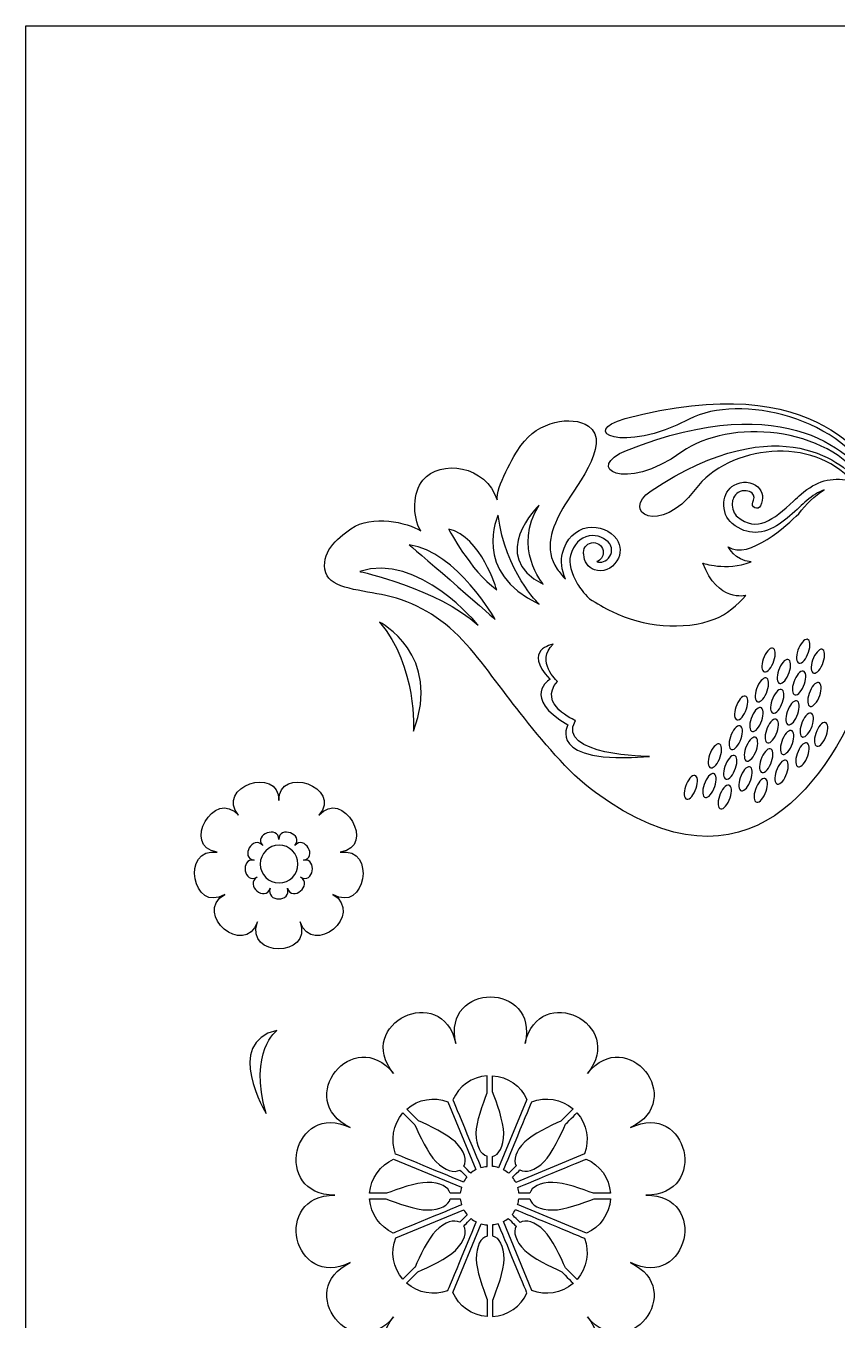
# Model space of a CAD drawing. Header units: millimetres. Extents: x -104 to 124, y -146 to 83.
# Drawn here: x -104.4 to -22, y -48.5 to 82.9 of the extents above; entities that cross this region are included whole.
import ezdxf

# ---------------------------------------------------------------- set-up
doc = ezdxf.new("R2010")
doc.units = ezdxf.units.MM
doc.header["$MEASUREMENT"] = 0
doc.layers.add('layer 1', color=7, linetype='Continuous')

msp = doc.modelspace()

# ---------------------------------------------------------------- linework, layer by layer
at = {"layer": 'layer 1', "color": 251}
msp.add_open_spline([(-104.4422, -145.6693), (-104.4422, -145.6693), (124.1578, -145.6693), (124.1578, -145.6693), (124.1578, -145.6693), (124.1578, -145.6693), (124.1578, 82.9307), (124.1578, 82.9307), (124.1578, 82.9307), (124.1578, 82.9307), (-104.4422, 82.9307), (-104.4422, 82.9307), (-104.4422, 82.9307), (-104.4422, 82.9307), (-104.4422, -145.6693), (-104.4422, -145.6693)], degree=3, knots=[0, 0, 0, 0, 0.2, 0.2, 0.2, 0.20000001, 0.4, 0.4, 0.4, 0.40000001, 0.6, 0.6, 0.6, 0.60000001, 1, 1, 1, 1], dxfattribs=at)
at = {"layer": 'layer 1', "color": 7}
for points, knots in [([(-73.9634, 27.3749), (-73.4714, 25.7599), (-70.213, 25.6), (-67.8699, 25.0797), (-67.8699, 25.0797), (-64.969, 24.4366), (-62.2748, 22.9277), (-60.0706, 20.5437), (-60.0706, 20.5437), (-58.0573, 18.3653), (-56.08, 15.4838), (-54.2181, 13.1671), (-54.2181, 13.1671), (-51.9486, 10.3428), (-49.524, 7.2196), (-46.5653, 5.0666), (-46.5653, 5.0666), (-31.0931, -6.1919), (-22.805, 6.2265), (-18.8528, 16.5633), (-18.8528, 16.5633), (-18.1377, 16.1121), (-17.3708, 16.5439), (-17.3708, 16.5439), (-17.3708, 16.5439), (-18.1804, 17.0826), (-17.5182, 20.0639), (-17.2283, 21.4284), (-17.2283, 21.4284), (-16.2147, 24.9248), (-15.7928, 27.4468), (-15.7928, 27.4468), (-15.7928, 27.4468), (-15.7928, 27.4468), (-12.0805, 27.3392), (-12.0805, 27.3392), (-12.0805, 27.3392), (-12.0805, 27.3392), (-14.9316, 30.352), (-14.9316, 30.352), (-14.9316, 30.352), (-14.9316, 30.352), (-14.7408, 33.958), (-17.1834, 35.7385), (-17.1834, 35.7385), (-18.2499, 38.2458), (-23.8682, 48.3568), (-43.5529, 43.0484), (-43.5529, 43.0484), (-48.3408, 41.7573), (-43.9289, 39.3901), (-37.0431, 42.9948), (-37.0431, 42.9948), (-31.9475, 45.6621), (-21.19, 43.1631), (-18.1109, 36.2624), (-18.1109, 36.2624), (-18.1934, 36.2977), (-18.2788, 36.3312), (-18.3663, 36.3626), (-18.3663, 36.3626), (-20.2297, 39.1933), (-26.8594, 46.3803), (-43.4248, 39.8184), (-43.4248, 39.8184), (-47.758, 38.1022), (-43.7402, 35.414), (-37.7959, 39.6593), (-37.7959, 39.6593), (-32.9861, 43.0951), (-23.0096, 42.3076), (-19.1953, 36.5866), (-19.1953, 36.5866), (-19.4056, 36.6272), (-19.6233, 36.661), (-19.8554, 36.6818), (-19.8554, 36.6818), (-21.0171, 38.0535), (-27.5636, 44.5654), (-40.9296, 35.7053), (-40.9296, 35.7053), (-44.1032, 33.6018), (-40.0149, 31.0529), (-36.4511, 35.8394), (-36.4511, 35.8394), (-33.0281, 40.4379), (-24.3621, 41.2468), (-20.5444, 36.7069), (-20.5444, 36.7069), (-20.5831, 36.707), (-20.6237, 36.7058), (-20.6629, 36.7051), (-20.6629, 36.7051), (-20.6974, 36.7231), (-20.731, 36.7429), (-20.7712, 36.7513), (-20.7712, 36.7513), (-22.6543, 37.1405), (-24.1191, 36.7263), (-25.6762, 35.3667), (-25.6762, 35.3667), (-25.9242, 35.1497), (-26.1793, 34.9134), (-26.441, 34.6706), (-26.441, 34.6706), (-28.5344, 32.7297), (-30.1685, 31.478), (-32.1441, 33.0648), (-32.1441, 33.0648), (-32.5017, 33.352), (-32.7138, 33.9157), (-32.6718, 34.4678), (-32.6718, 34.4678), (-32.6499, 34.7504), (-32.5416, 35.2658), (-32.0573, 35.5466), (-32.0573, 35.5466), (-31.5507, 35.8402), (-30.9319, 35.741), (-30.6511, 35.4813), (-30.6511, 35.4813), (-30.36, 35.2136), (-30.4553, 34.8298), (-30.5862, 34.5542), (-30.5862, 34.5542), (-30.6881, 34.3398), (-30.5964, 34.0826), (-30.3823, 33.9806), (-30.3823, 33.9806), (-30.1671, 33.8783), (-29.9103, 33.97), (-29.8083, 34.1845), (-29.8083, 34.1845), (-29.459, 34.9211), (-29.5554, 35.6422), (-30.0673, 36.1142), (-30.0673, 36.1142), (-30.6669, 36.6678), (-31.708, 36.7436), (-32.4887, 36.2913), (-32.4887, 36.2913), (-33.0923, 35.9418), (-33.4719, 35.3014), (-33.5298, 34.5334), (-33.5298, 34.5334), (-33.5929, 33.6978), (-33.2609, 32.8581), (-32.6827, 32.3935), (-32.6827, 32.3935), (-31.8738, 31.744), (-31.0945, 31.4854), (-30.3526, 31.4854), (-30.3526, 31.4854), (-28.6106, 31.4855), (-27.075, 32.9085), (-25.8561, 34.0392), (-25.8561, 34.0392), (-25.6004, 34.2759), (-25.3517, 34.507), (-25.1093, 34.7183), (-25.1093, 34.7183), (-24.5117, 35.2404), (-23.9406, 35.59), (-23.3514, 35.7985), (-23.3514, 35.7985), (-24.2767, 35.2094), (-25.2007, 34.3694), (-25.9256, 33.3781), (-25.9256, 33.3781), (-27.0474, 32.2707), (-31.001, 28.623), (-33.0796, 30.0292), (-33.0796, 30.0292), (-33.0796, 30.0292), (-32.4548, 28.654), (-30.7661, 28.4935), (-30.7661, 28.4935), (-33.3533, 27.5263), (-35.6623, 28.3792), (-35.6623, 28.3792), (-35.6623, 28.3792), (-34.1559, 24.3626), (-31.2868, 25.0797), (-31.2868, 25.0797), (-31.2868, 25.0797), (-32.0551, 24.1833), (-33.3347, 23.1242), (-34.4068, 22.7125), (-34.4068, 22.7125), (-37.6604, 21.4641), (-41.7523, 21.9223), (-44.8882, 23.4537), (-44.8882, 23.4537), (-45.6343, 23.8179), (-46.4259, 24.2559), (-47.1907, 24.7594), (-47.1907, 24.7594), (-47.7862, 25.3419), (-48.17, 25.8865), (-48.3877, 26.2417), (-48.3877, 26.2417), (-49.034, 27.297), (-49.3088, 28.4113), (-49.1056, 29.1504), (-49.1056, 29.1504), (-48.7948, 30.2822), (-48.1266, 30.9862), (-47.2239, 31.1333), (-47.2239, 31.1333), (-46.4157, 31.2642), (-45.5302, 30.921), (-45.1238, 30.3149), (-45.1238, 30.3149), (-44.9396, 30.0402), (-44.789, 29.6005), (-45.1189, 29.0625), (-45.1189, 29.0625), (-45.4684, 28.4928), (-46.0244, 28.3753), (-46.3938, 28.508), (-46.3938, 28.508), (-46.4026, 28.5108), (-46.409, 28.5175), (-46.4178, 28.5214), (-46.4178, 28.5214), (-46.0428, 28.6671), (-45.7764, 29.029), (-45.7764, 29.4552), (-45.7764, 29.4552), (-45.7764, 30.0098), (-46.2255, 30.4595), (-46.7808, 30.4595), (-46.7808, 30.4595), (-47.335, 30.4596), (-47.7848, 30.0098), (-47.7848, 29.4552), (-47.7848, 29.4552), (-47.7848, 29.3776), (-47.7746, 29.3035), (-47.7573, 29.2308), (-47.7573, 29.2308), (-47.7319, 28.5144), (-47.3375, 27.9326), (-46.6852, 27.698), (-46.6852, 27.698), (-45.8445, 27.3957), (-44.8998, 27.7728), (-44.3851, 28.6127), (-44.3851, 28.6127), (-43.9484, 29.3258), (-43.9572, 30.1209), (-44.4094, 30.7943), (-44.4094, 30.7943), (-45.0038, 31.6805), (-46.2192, 32.1694), (-47.3625, 31.9828), (-47.3625, 31.9828), (-48.5986, 31.7815), (-49.5363, 30.8324), (-49.9353, 29.3786), (-49.9353, 29.3786), (-50.1378, 28.6425), (-50.0137, 27.6976), (-49.6058, 26.7321), (-49.6058, 26.7321), (-49.9223, 27.0645), (-50.2087, 27.4108), (-50.4553, 27.7714), (-50.4553, 27.7714), (-51.8714, 29.8387), (-50.9944, 31.9514), (-49.8937, 33.958), (-49.8937, 33.958), (-49.0269, 35.5378), (-44.7523, 40.5807), (-47.2962, 42.2868), (-47.2962, 42.2868), (-48.9803, 43.4157), (-52.4185, 42.7979), (-54.1405, 40.3232), (-54.1405, 40.3232), (-54.8852, 39.2522), (-56.6794, 36.0458), (-56.5725, 34.7931), (-56.5725, 34.7931), (-57.6481, 38.3145), (-62.3556, 38.9438), (-64.1036, 36.8078), (-64.1036, 36.8078), (-65.1143, 35.5738), (-65.2141, 33.1241), (-64.3192, 31.6431), (-64.3192, 31.6431), (-65.7137, 32.499), (-69.2443, 33.3548), (-71.4202, 31.8587), (-71.4202, 31.8587), (-72.872, 30.8603), (-74.5766, 29.3885), (-73.9634, 27.3749)], [0, 0, 0, 0, 0.01315789, 0.01315789, 0.01315789, 0.0131579, 0.02631579, 0.02631579, 0.02631579, 0.0263158, 0.03947368, 0.03947368, 0.03947368, 0.03947369, 0.05263158, 0.05263158, 0.05263158, 0.05263159, 0.06578947, 0.06578947, 0.06578947, 0.06578948, 0.07894737, 0.07894737, 0.07894737, 0.07894738, 0.09210526, 0.09210526, 0.09210526, 0.09210527, 0.10526316, 0.10526316, 0.10526316, 0.10526317, 0.11842105, 0.11842105, 0.11842105, 0.11842106, 0.13157895, 0.13157895, 0.13157895, 0.13157896, 0.14473684, 0.14473684, 0.14473684, 0.14473685, 0.15789474, 0.15789474, 0.15789474, 0.15789475, 0.17105263, 0.17105263, 0.17105263, 0.17105264, 0.18421053, 0.18421053, 0.18421053, 0.18421054, 0.19736842, 0.19736842, 0.19736842, 0.19736843, 0.21052632, 0.21052632, 0.21052632, 0.21052633, 0.22368421, 0.22368421, 0.22368421, 0.22368422, 0.23684211, 0.23684211, 0.23684211, 0.23684212, 0.25, 0.25, 0.25, 0.25000001, 0.26315789, 0.26315789, 0.26315789, 0.2631579, 0.27631579, 0.27631579, 0.27631579, 0.2763158, 0.28947368, 0.28947368, 0.28947368, 0.28947369, 0.30263158, 0.30263158, 0.30263158, 0.30263159, 0.31578947, 0.31578947, 0.31578947, 0.31578948, 0.32894737, 0.32894737, 0.32894737, 0.32894738, 0.34210526, 0.34210526, 0.34210526, 0.34210527, 0.35526316, 0.35526316, 0.35526316, 0.35526317, 0.36842105, 0.36842105, 0.36842105, 0.36842106, 0.38157895, 0.38157895, 0.38157895, 0.38157896, 0.39473684, 0.39473684, 0.39473684, 0.39473685, 0.40789474, 0.40789474, 0.40789474, 0.40789475, 0.42105263, 0.42105263, 0.42105263, 0.42105264, 0.43421053, 0.43421053, 0.43421053, 0.43421054, 0.44736842, 0.44736842, 0.44736842, 0.44736843, 0.46052632, 0.46052632, 0.46052632, 0.46052633, 0.47368421, 0.47368421, 0.47368421, 0.47368422, 0.48684211, 0.48684211, 0.48684211, 0.48684212, 0.5, 0.5, 0.5, 0.50000001, 0.51315789, 0.51315789, 0.51315789, 0.5131579, 0.52631579, 0.52631579, 0.52631579, 0.5263158, 0.53947368, 0.53947368, 0.53947368, 0.53947369, 0.55263158, 0.55263158, 0.55263158, 0.55263159, 0.56578947, 0.56578947, 0.56578947, 0.56578948, 0.57894737, 0.57894737, 0.57894737, 0.57894738, 0.59210526, 0.59210526, 0.59210526, 0.59210527, 0.60526316, 0.60526316, 0.60526316, 0.60526317, 0.61842105, 0.61842105, 0.61842105, 0.61842106, 0.63157895, 0.63157895, 0.63157895, 0.63157896, 0.64473684, 0.64473684, 0.64473684, 0.64473685, 0.65789474, 0.65789474, 0.65789474, 0.65789475, 0.67105263, 0.67105263, 0.67105263, 0.67105264, 0.68421053, 0.68421053, 0.68421053, 0.68421054, 0.69736842, 0.69736842, 0.69736842, 0.69736843, 0.71052632, 0.71052632, 0.71052632, 0.71052633, 0.72368421, 0.72368421, 0.72368421, 0.72368422, 0.73684211, 0.73684211, 0.73684211, 0.73684212, 0.75, 0.75, 0.75, 0.75000001, 0.76315789, 0.76315789, 0.76315789, 0.7631579, 0.77631579, 0.77631579, 0.77631579, 0.7763158, 0.78947368, 0.78947368, 0.78947368, 0.78947369, 0.80263158, 0.80263158, 0.80263158, 0.80263159, 0.81578947, 0.81578947, 0.81578947, 0.81578948, 0.82894737, 0.82894737, 0.82894737, 0.82894738, 0.84210526, 0.84210526, 0.84210526, 0.84210527, 0.85526316, 0.85526316, 0.85526316, 0.85526317, 0.86842105, 0.86842105, 0.86842105, 0.86842106, 0.88157895, 0.88157895, 0.88157895, 0.88157896, 0.89473684, 0.89473684, 0.89473684, 0.89473685, 0.90789474, 0.90789474, 0.90789474, 0.90789475, 0.92105263, 0.92105263, 0.92105263, 0.92105264, 0.93421053, 0.93421053, 0.93421053, 0.93421054, 0.94736842, 0.94736842, 0.94736842, 0.94736843, 0.96052632, 0.96052632, 0.96052632, 0.96052633, 0.97368421, 0.97368421, 0.97368421, 0.97368422, 1, 1, 1, 1]), ([(-51.8735, 26.2277), (-57.6114, 29.0968), (-52.3039, 34.2611), (-52.3039, 34.2611), (-52.3039, 34.2611), (-55.0291, 29.9576), (-51.8735, 26.2276), (-51.8735, 26.2277)], [0, 0, 0, 0, 0.33333333, 0.33333333, 0.33333333, 0.33333334, 1, 1, 1, 1]), ([(-56.4642, 33.2574), (-55.747, 27.5185), (-52.3039, 24.2189), (-52.3039, 24.2189), (-52.3039, 24.2189), (-59.1901, 27.3752), (-56.4642, 33.2574), (-56.4642, 33.2574)], [0, 0, 0, 0, 0.33333333, 0.33333333, 0.33333333, 0.33333334, 1, 1, 1, 1]), ([(-56.6078, 25.6537), (-59.3333, 27.6617), (-61.486, 31.8223), (-61.486, 31.8223), (-61.486, 31.8223), (-58.1861, 31.1052), (-56.6078, 25.6536), (-56.6078, 25.6537)], [0, 0, 0, 0, 0.33333333, 0.33333333, 0.33333333, 0.33333334, 1, 1, 1, 1]), ([(-56.7517, 22.6409), (-57.3257, 23.2146), (-65.5024, 30.2447), (-65.5024, 30.2447), (-65.5024, 30.2447), (-60.6245, 29.5272), (-56.7517, 22.6409), (-56.7517, 22.6409)], [0, 0, 0, 0, 0.33333333, 0.33333333, 0.33333333, 0.33333334, 1, 1, 1, 1]), ([(-70.5238, 27.5185), (-64.6423, 29.5268), (-58.4729, 22.067), (-58.4729, 22.067), (-58.4729, 22.067), (-62.6339, 25.7973), (-70.5238, 27.5184), (-70.5238, 27.5185)], [0, 0, 0, 0, 0.33333333, 0.33333333, 0.33333333, 0.33333334, 1, 1, 1, 1]), ([(-51.1919, 16.5796), (-54.0974, 19.5922), (-50.8695, 20.1306), (-50.8695, 20.1306), (-50.8695, 20.1306), (-52.6983, 18.409), (-50.4388, 16.3643), (-50.4388, 16.3643), (-50.4388, 16.3643), (-52.4831, 13.9972), (-48.6096, 12.3836), (-48.6096, 12.3836), (-48.6096, 12.3836), (-50.6539, 8.8326), (-41.0778, 8.7252), (-41.0778, 8.7252), (-41.0778, 8.7252), (-51.7303, 7.8642), (-49.3628, 11.9528), (-49.3628, 11.9528), (-49.3628, 11.9528), (-54.205, 14.7508), (-51.1919, 16.5795), (-51.1919, 16.5796)], [0, 0, 0, 0, 0.14285714, 0.14285714, 0.14285714, 0.14285715, 0.28571429, 0.28571429, 0.28571429, 0.2857143, 0.42857143, 0.42857143, 0.42857143, 0.42857144, 0.57142857, 0.57142857, 0.57142857, 0.57142858, 0.71428571, 0.71428571, 0.71428571, 0.71428572, 1, 1, 1, 1]), ([(-28.5344, 18.1952), (-28.8173, 17.549), (-29.2474, 17.1768), (-29.4954, 17.363), (-29.4954, 17.363), (-29.7441, 17.5493), (-29.7166, 18.2245), (-29.434, 18.8708), (-29.434, 18.8708), (-29.1518, 19.5171), (-28.721, 19.8896), (-28.473, 19.7033), (-28.473, 19.7033), (-28.225, 19.5164), (-28.2526, 18.8415), (-28.5344, 18.1952)], [0, 0, 0, 0, 0.2, 0.2, 0.2, 0.20000001, 0.4, 0.4, 0.4, 0.40000001, 0.6, 0.6, 0.6, 0.60000001, 1, 1, 1, 1]), ([(-25.014, 19.0828), (-25.2959, 18.4369), (-25.7267, 18.064), (-25.9747, 18.2506), (-25.9747, 18.2506), (-26.2227, 18.4372), (-26.1959, 19.1124), (-25.9126, 19.7587), (-25.9126, 19.7587), (-25.63, 20.4047), (-25.2, 20.7772), (-24.952, 20.5906), (-24.952, 20.5906), (-24.7032, 20.4043), (-24.7315, 19.7291), (-25.014, 19.0828)], [0, 0, 0, 0, 0.2, 0.2, 0.2, 0.20000001, 0.4, 0.4, 0.4, 0.40000001, 0.6, 0.6, 0.6, 0.60000001, 1, 1, 1, 1]), ([(-23.4583, 19.5788), (-23.2103, 19.3926), (-23.2378, 18.7177), (-23.5204, 18.0714), (-23.5204, 18.0714), (-23.8026, 17.4252), (-24.2334, 17.0522), (-24.4814, 17.2388), (-24.4814, 17.2388), (-24.7293, 17.4255), (-24.7019, 18.1007), (-24.4196, 18.7466), (-24.4196, 18.7466), (-24.137, 19.3929), (-23.7063, 19.7654), (-23.4583, 19.5788)], [0, 0, 0, 0, 0.2, 0.2, 0.2, 0.20000001, 0.4, 0.4, 0.4, 0.40000001, 0.6, 0.6, 0.6, 0.60000001, 1, 1, 1, 1]), ([(-26.9818, 17.0286), (-27.2644, 16.3823), (-27.6952, 16.0098), (-27.9432, 16.196), (-27.9432, 16.196), (-28.1912, 16.383), (-28.1637, 17.0579), (-27.8811, 17.7041), (-27.8811, 17.7041), (-27.5985, 18.3501), (-27.1681, 18.7226), (-26.9198, 18.536), (-26.9198, 18.536), (-26.6717, 18.3498), (-26.6986, 17.6749), (-26.9818, 17.0286)], [0, 0, 0, 0, 0.2, 0.2, 0.2, 0.20000001, 0.4, 0.4, 0.4, 0.40000001, 0.6, 0.6, 0.6, 0.60000001, 1, 1, 1, 1]), ([(-26.3281, 16.5372), (-26.0456, 17.1835), (-25.6148, 17.556), (-25.3668, 17.3694), (-25.3668, 17.3694), (-25.1188, 17.1828), (-25.1464, 16.5079), (-25.4289, 15.8616), (-25.4289, 15.8616), (-25.7115, 15.2154), (-26.1419, 14.8428), (-26.3895, 15.0294), (-26.3895, 15.0294), (-26.6383, 15.2157), (-26.6104, 15.8909), (-26.3281, 16.5372)], [0, 0, 0, 0, 0.2, 0.2, 0.2, 0.20000001, 0.4, 0.4, 0.4, 0.40000001, 0.6, 0.6, 0.6, 0.60000001, 1, 1, 1, 1]), ([(-30.1081, 15.8398), (-29.8249, 16.4857), (-29.3949, 16.8582), (-29.1461, 16.6716), (-29.1461, 16.6716), (-28.8988, 16.4854), (-28.9257, 15.8101), (-29.2082, 15.1638), (-29.2082, 15.1638), (-29.4908, 14.5176), (-29.9212, 14.145), (-30.1692, 14.3316), (-30.1692, 14.3316), (-30.4172, 14.5179), (-30.3897, 15.1931), (-30.1081, 15.8398)], [0, 0, 0, 0, 0.2, 0.2, 0.2, 0.20000001, 0.4, 0.4, 0.4, 0.40000001, 0.6, 0.6, 0.6, 0.60000001, 1, 1, 1, 1]), ([(-24.8369, 13.8624), (-25.0849, 14.0491), (-25.0575, 14.7239), (-24.7749, 15.3702), (-24.7749, 15.3702), (-24.4926, 16.0162), (-24.0619, 16.389), (-23.8139, 16.2027), (-23.8139, 16.2027), (-23.5659, 16.0162), (-23.5934, 15.3409), (-23.876, 14.6946), (-23.876, 14.6946), (-24.1582, 14.0484), (-24.5883, 13.6761), (-24.8369, 13.8624)], [0, 0, 0, 0, 0.2, 0.2, 0.2, 0.20000001, 0.4, 0.4, 0.4, 0.40000001, 0.6, 0.6, 0.6, 0.60000001, 1, 1, 1, 1]), ([(-31.3178, 13.3184), (-31.6004, 12.6725), (-32.0305, 12.2996), (-32.2792, 12.4862), (-32.2792, 12.4862), (-32.5271, 12.6729), (-32.4996, 13.348), (-32.2171, 13.994), (-32.2171, 13.994), (-31.9345, 14.6399), (-31.5041, 15.0132), (-31.255, 14.8262), (-31.255, 14.8262), (-31.0077, 14.6399), (-31.0353, 13.9647), (-31.3178, 13.3184)], [0, 0, 0, 0, 0.2, 0.2, 0.2, 0.20000001, 0.4, 0.4, 0.4, 0.40000001, 0.6, 0.6, 0.6, 0.60000001, 1, 1, 1, 1]), ([(-28.6163, 13.1646), (-28.8643, 13.3513), (-28.8368, 14.0264), (-28.5549, 14.6724), (-28.5549, 14.6724), (-28.2716, 15.3187), (-27.8419, 15.6916), (-27.5939, 15.5046), (-27.5939, 15.5046), (-27.3448, 15.3184), (-27.3734, 14.6434), (-27.655, 13.9972), (-27.655, 13.9972), (-27.9375, 13.3506), (-28.3683, 12.978), (-28.6163, 13.1646)], [0, 0, 0, 0, 0.2, 0.2, 0.2, 0.20000001, 0.4, 0.4, 0.4, 0.40000001, 0.6, 0.6, 0.6, 0.60000001, 1, 1, 1, 1]), ([(-27.0012, 13.5058), (-26.7194, 14.1518), (-26.2886, 14.5246), (-26.0406, 14.3383), (-26.0406, 14.3383), (-25.7926, 14.1514), (-25.8195, 13.4761), (-26.102, 12.8302), (-26.102, 12.8302), (-26.3846, 12.184), (-26.8146, 11.8113), (-27.0633, 11.998), (-27.0633, 11.998), (-27.3113, 12.1843), (-27.2838, 12.8595), (-27.0012, 13.5058)], [0, 0, 0, 0, 0.2, 0.2, 0.2, 0.20000001, 0.4, 0.4, 0.4, 0.40000001, 0.6, 0.6, 0.6, 0.60000001, 1, 1, 1, 1]), ([(-30.6641, 12.8274), (-30.3816, 13.4733), (-29.9508, 13.8458), (-29.7028, 13.6596), (-29.7028, 13.6596), (-29.4548, 13.4733), (-29.4823, 12.7977), (-29.7649, 12.1514), (-29.7649, 12.1514), (-30.0475, 11.5055), (-30.4772, 11.133), (-30.7255, 11.3192), (-30.7255, 11.3192), (-30.9742, 11.5055), (-30.946, 12.1811), (-30.6641, 12.8274)], [0, 0, 0, 0, 0.2, 0.2, 0.2, 0.20000001, 0.4, 0.4, 0.4, 0.40000001, 0.6, 0.6, 0.6, 0.60000001, 1, 1, 1, 1]), ([(-24.6563, 11.5856), (-24.9382, 10.9394), (-25.369, 10.5667), (-25.617, 10.7534), (-25.617, 10.7534), (-25.8649, 10.9401), (-25.8382, 11.6149), (-25.5549, 12.2611), (-25.5549, 12.2611), (-25.2723, 12.9075), (-24.8426, 13.2803), (-24.5946, 13.0933), (-24.5946, 13.0933), (-24.3459, 12.9072), (-24.3734, 12.2319), (-24.6563, 11.5856)], [0, 0, 0, 0, 0.2, 0.2, 0.2, 0.20000001, 0.4, 0.4, 0.4, 0.40000001, 0.6, 0.6, 0.6, 0.60000001, 1, 1, 1, 1]), ([(-32.773, 10.982), (-32.4905, 11.6279), (-32.0608, 12.0008), (-31.8121, 11.8138), (-31.8121, 11.8138), (-31.5637, 11.6276), (-31.5916, 10.9527), (-31.8738, 10.3064), (-31.8738, 10.3064), (-32.1564, 9.6601), (-32.5871, 9.2876), (-32.8351, 9.4742), (-32.8351, 9.4742), (-33.0831, 9.6605), (-33.0556, 10.3357), (-32.773, 10.982)], [0, 0, 0, 0, 0.2, 0.2, 0.2, 0.20000001, 0.4, 0.4, 0.4, 0.40000001, 0.6, 0.6, 0.6, 0.60000001, 1, 1, 1, 1]), ([(-28.212, 10.9852), (-28.4942, 10.3386), (-28.9243, 9.966), (-29.1723, 10.1522), (-29.1723, 10.1522), (-29.4209, 10.3393), (-29.3934, 11.0141), (-29.1109, 11.6604), (-29.1109, 11.6604), (-28.8286, 12.3063), (-28.3986, 12.6795), (-28.1499, 12.4926), (-28.1499, 12.4926), (-27.9019, 12.3063), (-27.9294, 11.6311), (-28.212, 10.9852)], [0, 0, 0, 0, 0.2, 0.2, 0.2, 0.20000001, 0.4, 0.4, 0.4, 0.40000001, 0.6, 0.6, 0.6, 0.60000001, 1, 1, 1, 1]), ([(-24.0965, 11.3224), (-23.8139, 11.9688), (-23.3839, 12.3412), (-23.1359, 12.1546), (-23.1359, 12.1546), (-22.8871, 11.9684), (-22.9154, 11.2928), (-23.198, 10.6468), (-23.198, 10.6468), (-23.4802, 10.0006), (-23.9102, 9.628), (-24.1589, 9.8143), (-24.1589, 9.8143), (-24.4069, 10.0013), (-24.3787, 10.6765), (-24.0965, 11.3224)], [0, 0, 0, 0, 0.2, 0.2, 0.2, 0.20000001, 0.4, 0.4, 0.4, 0.40000001, 0.6, 0.6, 0.6, 0.60000001, 1, 1, 1, 1]), ([(-31.2208, 9.815), (-30.9375, 10.4613), (-30.5075, 10.8338), (-30.2595, 10.6475), (-30.2595, 10.6475), (-30.0108, 10.4606), (-30.039, 9.7854), (-30.3209, 9.1394), (-30.3209, 9.1394), (-30.6034, 8.4931), (-31.0342, 8.1209), (-31.2822, 8.3072), (-31.2822, 8.3072), (-31.5302, 8.4935), (-31.5027, 9.1687), (-31.2208, 9.815)], [0, 0, 0, 0, 0.2, 0.2, 0.2, 0.20000001, 0.4, 0.4, 0.4, 0.40000001, 0.6, 0.6, 0.6, 0.60000001, 1, 1, 1, 1]), ([(-26.6587, 9.8179), (-26.9413, 9.1719), (-27.3713, 8.799), (-27.6193, 8.9856), (-27.6193, 8.9856), (-27.868, 9.1723), (-27.8405, 9.8474), (-27.5579, 10.4937), (-27.5579, 10.4937), (-27.2753, 11.1397), (-26.8453, 11.5122), (-26.5966, 11.3259), (-26.5966, 11.3259), (-26.3486, 11.1394), (-26.3761, 10.4641), (-26.6587, 9.8179)], [0, 0, 0, 0, 0.2, 0.2, 0.2, 0.20000001, 0.4, 0.4, 0.4, 0.40000001, 0.6, 0.6, 0.6, 0.60000001, 1, 1, 1, 1]), ([(-33.9838, 8.4611), (-34.2663, 7.8148), (-34.6967, 7.4422), (-34.9448, 7.6285), (-34.9448, 7.6285), (-35.1931, 7.8152), (-35.1652, 8.4903), (-34.883, 9.1369), (-34.883, 9.1369), (-34.6004, 9.783), (-34.1697, 10.1551), (-33.9217, 9.9688), (-33.9217, 9.9688), (-33.6737, 9.7826), (-33.7005, 9.1073), (-33.9838, 8.4611)], [0, 0, 0, 0, 0.2, 0.2, 0.2, 0.20000001, 0.4, 0.4, 0.4, 0.40000001, 0.6, 0.6, 0.6, 0.60000001, 1, 1, 1, 1]), ([(-28.7679, 7.9728), (-29.0502, 7.3265), (-29.4802, 6.954), (-29.7289, 7.1402), (-29.7289, 7.1402), (-29.9769, 7.3269), (-29.9494, 8.0021), (-29.6672, 8.6483), (-29.6672, 8.6483), (-29.3853, 9.2943), (-28.9546, 9.6668), (-28.7066, 9.4806), (-28.7066, 9.4806), (-28.4579, 9.294), (-28.4861, 8.6191), (-28.7679, 7.9728)], [0, 0, 0, 0, 0.2, 0.2, 0.2, 0.20000001, 0.4, 0.4, 0.4, 0.40000001, 0.6, 0.6, 0.6, 0.60000001, 1, 1, 1, 1]), ([(-25.993, 9.2414), (-25.7108, 9.8873), (-25.2808, 10.2602), (-25.032, 10.0736), (-25.032, 10.0736), (-24.784, 9.887), (-24.8123, 9.2117), (-25.0941, 8.5654), (-25.0941, 8.5654), (-25.3763, 7.9195), (-25.8064, 7.5473), (-26.0551, 7.7336), (-26.0551, 7.7336), (-26.3031, 7.9199), (-26.2756, 8.5951), (-25.993, 9.2414)], [0, 0, 0, 0, 0.2, 0.2, 0.2, 0.20000001, 0.4, 0.4, 0.4, 0.40000001, 0.6, 0.6, 0.6, 0.60000001, 1, 1, 1, 1]), ([(-84.2449, -5.2665), (-87.5295, -7.2767), (-82.2158, -11.7359), (-80.9177, -8.0574), (-80.9177, -8.0574), (-82.2158, -11.7358), (-75.278, -11.7359), (-76.5755, -8.0574), (-76.5755, -8.0574), (-75.278, -11.7358), (-69.9636, -7.2768), (-73.2482, -5.2666), (-73.2482, -5.2666), (-69.9636, -7.2767), (-68.7585, -0.4456), (-72.4937, -0.9895), (-72.4937, -0.9895), (-68.7585, -0.4455), (-72.2278, 5.5633), (-74.6655, 2.7725), (-74.6655, 2.7725), (-72.2278, 5.5634), (-78.7466, 7.9354), (-78.7466, 4.257), (-78.7466, 4.257), (-78.7465, 7.9354), (-85.2654, 5.5633), (-82.8276, 2.7725), (-82.8276, 2.7725), (-85.2654, 5.5634), (-88.7346, -0.4456), (-84.9987, -0.9895), (-84.9987, -0.9895), (-88.7346, -0.4455), (-87.5295, -7.2768), (-84.2449, -5.2665)], [0, 0, 0, 0, 0.1, 0.1, 0.1, 0.10000001, 0.2, 0.2, 0.2, 0.20000001, 0.3, 0.3, 0.3, 0.30000001, 0.4, 0.4, 0.4, 0.40000001, 0.5, 0.5, 0.5, 0.50000001, 0.6, 0.6, 0.6, 0.60000001, 0.7, 0.7, 0.7, 0.70000001, 0.8, 0.8, 0.8, 0.80000001, 1, 1, 1, 1]), ([(-32.4308, 7.2945), (-32.7131, 6.6482), (-33.1438, 6.2752), (-33.3911, 6.4618), (-33.3911, 6.4618), (-33.6398, 6.6485), (-33.6123, 7.3237), (-33.3297, 7.9696), (-33.3297, 7.9696), (-33.0475, 8.616), (-32.6175, 8.9888), (-32.3688, 8.8022), (-32.3688, 8.8022), (-32.1207, 8.6156), (-32.1483, 7.9407), (-32.4308, 7.2945)], [0, 0, 0, 0, 0.2, 0.2, 0.2, 0.20000001, 0.4, 0.4, 0.4, 0.40000001, 0.6, 0.6, 0.6, 0.60000001, 1, 1, 1, 1]), ([(-28.1139, 7.4814), (-27.8313, 8.1277), (-27.4017, 8.5002), (-27.1537, 8.3139), (-27.1537, 8.3139), (-26.9046, 8.1273), (-26.9332, 7.4517), (-27.2154, 6.8058), (-27.2154, 6.8058), (-27.4972, 6.1595), (-27.9273, 5.787), (-28.176, 5.9736), (-28.176, 5.9736), (-28.424, 6.1599), (-28.3965, 6.8351), (-28.1139, 7.4814)], [0, 0, 0, 0, 0.2, 0.2, 0.2, 0.20000001, 0.4, 0.4, 0.4, 0.40000001, 0.6, 0.6, 0.6, 0.60000001, 1, 1, 1, 1]), ([(-37.3309, 5.9426), (-37.0483, 6.5889), (-36.6187, 6.9617), (-36.3703, 6.7747), (-36.3703, 6.7747), (-36.1216, 6.5885), (-36.1495, 5.9136), (-36.4317, 5.2673), (-36.4317, 5.2673), (-36.7143, 4.6211), (-37.1443, 4.2482), (-37.393, 4.4348), (-37.393, 4.4348), (-37.641, 4.6214), (-37.6135, 5.2966), (-37.3309, 5.9426)], [0, 0, 0, 0, 0.2, 0.2, 0.2, 0.20000001, 0.4, 0.4, 0.4, 0.40000001, 0.6, 0.6, 0.6, 0.60000001, 1, 1, 1, 1]), ([(-35.439, 6.1243), (-35.1564, 6.7706), (-34.7264, 7.143), (-34.4777, 6.9568), (-34.4777, 6.9568), (-34.2297, 6.7706), (-34.2572, 6.0949), (-34.5405, 5.4486), (-34.5405, 5.4486), (-34.823, 4.8028), (-35.2531, 4.4302), (-35.5018, 4.6165), (-35.5018, 4.6165), (-35.7498, 4.8028), (-35.7216, 5.4783), (-35.439, 6.1243)], [0, 0, 0, 0, 0.2, 0.2, 0.2, 0.20000001, 0.4, 0.4, 0.4, 0.40000001, 0.6, 0.6, 0.6, 0.60000001, 1, 1, 1, 1]), ([(-31.7768, 6.803), (-31.4942, 7.4489), (-31.0638, 7.8214), (-30.8155, 7.6352), (-30.8155, 7.6352), (-30.5675, 7.4486), (-30.595, 6.7733), (-30.8776, 6.1274), (-30.8776, 6.1274), (-31.1601, 5.4811), (-31.5902, 5.1086), (-31.8389, 5.2948), (-31.8389, 5.2948), (-32.0869, 5.4815), (-32.0594, 6.1567), (-31.7768, 6.803)], [0, 0, 0, 0, 0.2, 0.2, 0.2, 0.20000001, 0.4, 0.4, 0.4, 0.40000001, 0.6, 0.6, 0.6, 0.60000001, 1, 1, 1, 1]), ([(-30.2239, 5.636), (-29.942, 6.2823), (-29.5113, 6.6548), (-29.2626, 6.4685), (-29.2626, 6.4685), (-29.0145, 6.2819), (-29.0421, 5.6071), (-29.3246, 4.9608), (-29.3246, 4.9608), (-29.6065, 4.3145), (-30.0369, 3.9416), (-30.2856, 4.1282), (-30.2856, 4.1282), (-30.5332, 4.3148), (-30.5061, 4.99), (-30.2239, 5.636)], [0, 0, 0, 0, 0.2, 0.2, 0.2, 0.20000001, 0.4, 0.4, 0.4, 0.40000001, 0.6, 0.6, 0.6, 0.60000001, 1, 1, 1, 1]), ([(-33.886, 4.9577), (-33.6035, 5.6039), (-33.1735, 5.9768), (-32.9248, 5.7901), (-32.9248, 5.7901), (-32.6767, 5.6032), (-32.705, 4.9283), (-32.9875, 4.2824), (-32.9875, 4.2824), (-33.2697, 3.6362), (-33.6998, 3.2632), (-33.9478, 3.4498), (-33.9478, 3.4498), (-34.1965, 3.6365), (-34.1683, 4.3117), (-33.886, 4.9577)], [0, 0, 0, 0, 0.2, 0.2, 0.2, 0.20000001, 0.4, 0.4, 0.4, 0.40000001, 0.6, 0.6, 0.6, 0.60000001, 1, 1, 1, 1]), ([(-81.2477, -1.798), (-82.7415, -1.5801), (-81.3545, 0.8227), (-80.3782, -0.2942), (-80.3782, -0.2942), (-81.3545, 0.8227), (-78.7466, 1.772), (-78.7466, 0.3002), (-78.7466, 0.3002), (-78.7465, 1.772), (-76.1386, 0.8227), (-77.1143, -0.2942), (-77.1143, -0.2942), (-76.1386, 0.8227), (-74.7516, -1.5801), (-76.2461, -1.7981), (-76.2461, -1.7981), (-74.7516, -1.5801), (-75.2332, -4.3131), (-76.5472, -3.5084), (-76.5472, -3.5084), (-75.2332, -4.313), (-77.3595, -6.0964), (-77.8777, -4.626), (-77.8777, -4.626), (-77.3595, -6.0963), (-80.1335, -6.0964), (-79.614, -4.626), (-79.614, -4.626), (-80.1335, -6.0963), (-82.2599, -4.3131), (-80.9459, -3.5084), (-80.9459, -3.5084), (-82.2599, -4.313), (-82.7415, -1.5801), (-81.2477, -1.798)], [0, 0, 0, 0, 0.1, 0.1, 0.1, 0.10000001, 0.2, 0.2, 0.2, 0.20000001, 0.3, 0.3, 0.3, 0.30000001, 0.4, 0.4, 0.4, 0.40000001, 0.5, 0.5, 0.5, 0.50000001, 0.6, 0.6, 0.6, 0.60000001, 0.7, 0.7, 0.7, 0.70000001, 0.8, 0.8, 0.8, 0.80000001, 1, 1, 1, 1]), ([(-78.7155, -0.2702), (-77.6551, -0.2702), (-76.7959, -1.13), (-76.7959, -2.1897), (-76.7959, -2.1897), (-76.7959, -3.2497), (-77.6551, -4.1092), (-78.7156, -4.1092), (-78.7156, -4.1092), (-79.7753, -4.1091), (-80.6345, -3.2498), (-80.6345, -2.1897), (-80.6345, -2.1897), (-80.6344, -1.1299), (-79.7753, -0.2702), (-78.7155, -0.2702)], [0, 0, 0, 0, 0.2, 0.2, 0.2, 0.20000001, 0.4, 0.4, 0.4, 0.40000001, 0.6, 0.6, 0.6, 0.60000001, 1, 1, 1, 1]), ([(-71.4774, -42.6684), (-77.3099, -45.4769), (-71.1281, -53.2275), (-67.0923, -48.1665), (-67.0923, -48.1665), (-71.1281, -53.2274), (-62.1968, -57.5289), (-60.7568, -51.2177), (-60.7568, -51.2177), (-62.1968, -57.5289), (-52.2848, -57.5289), (-53.7249, -51.2177), (-53.7249, -51.2177), (-52.2848, -57.5289), (-43.3529, -53.2275), (-47.3886, -48.1665), (-47.3886, -48.1665), (-43.3528, -53.2274), (-37.1718, -45.4769), (-43.0043, -42.6685), (-43.0043, -42.6685), (-37.1718, -45.4769), (-34.967, -35.8126), (-41.439, -35.8126), (-41.439, -35.8126), (-34.967, -35.8125), (-37.1718, -26.1479), (-43.0043, -28.9567), (-43.0043, -28.9567), (-37.1718, -26.1478), (-43.3529, -18.3974), (-47.3886, -23.4583), (-47.3886, -23.4583), (-43.3528, -18.3973), (-52.2848, -14.097), (-53.7249, -20.4071), (-53.7249, -20.4071), (-52.2848, -14.097), (-62.1968, -14.097), (-60.7568, -20.4071), (-60.7568, -20.4071), (-62.1968, -14.097), (-71.1281, -18.3974), (-67.0923, -23.4583), (-67.0923, -23.4583), (-71.1281, -18.3973), (-77.3099, -26.1479), (-71.4774, -28.9567), (-71.4774, -28.9567), (-77.3099, -26.1478), (-79.5155, -35.8126), (-73.0422, -35.8126), (-73.0422, -35.8126), (-79.5155, -35.8125), (-77.3099, -45.4769), (-71.4774, -42.6684)], [0, 0, 0, 0, 0.06666667, 0.06666667, 0.06666667, 0.06666668, 0.13333333, 0.13333333, 0.13333333, 0.13333334, 0.2, 0.2, 0.2, 0.20000001, 0.26666667, 0.26666667, 0.26666667, 0.26666668, 0.33333333, 0.33333333, 0.33333333, 0.33333334, 0.4, 0.4, 0.4, 0.40000001, 0.46666667, 0.46666667, 0.46666667, 0.46666668, 0.53333333, 0.53333333, 0.53333333, 0.53333334, 0.6, 0.6, 0.6, 0.60000001, 0.66666667, 0.66666667, 0.66666667, 0.66666668, 0.73333333, 0.73333333, 0.73333333, 0.73333334, 0.8, 0.8, 0.8, 0.80000001, 0.86666667, 0.86666667, 0.86666667, 0.86666668, 1, 1, 1, 1]), ([(-57.5832, -32.894), (-57.7977, -32.9123), (-58.0051, -32.9512), (-58.2041, -33.0122), (-58.2041, -33.0122), (-58.2041, -33.0122), (-61.0517, -26.1369), (-61.0517, -26.1369), (-61.0517, -26.1369), (-60.4509, -24.7745), (-59.1386, -23.7987), (-57.5832, -23.6869), (-57.5832, -23.6869), (-57.5832, -23.6869), (-57.5832, -25.4341), (-57.5832, -25.4341), (-57.5832, -25.4341), (-57.9952, -26.4988), (-58.6856, -28.448), (-58.6856, -29.536), (-58.6856, -29.536), (-58.6856, -30.8797), (-58.2136, -31.6823), (-57.5832, -31.8724), (-57.5832, -31.8724), (-57.5832, -31.8724), (-57.5832, -32.894), (-57.5832, -32.894)], [0, 0, 0, 0, 0.125, 0.125, 0.125, 0.12500001, 0.25, 0.25, 0.25, 0.25000001, 0.375, 0.375, 0.375, 0.37500001, 0.5, 0.5, 0.5, 0.50000001, 0.625, 0.625, 0.625, 0.62500001, 0.75, 0.75, 0.75, 0.75000001, 1, 1, 1, 1]), ([(-53.5386, -26.0875), (-54.1549, -24.7389), (-55.4722, -23.7808), (-57.0272, -23.6855), (-57.0272, -23.6855), (-57.0272, -23.6855), (-57.0272, -25.3227), (-57.0272, -25.3227), (-57.0272, -25.3227), (-56.6229, -26.3578), (-55.8807, -28.4084), (-55.8807, -29.536), (-55.8807, -29.536), (-55.8807, -30.9107), (-56.3749, -31.7183), (-57.0272, -31.8836), (-57.0272, -31.8836), (-57.0272, -31.8836), (-57.0272, -32.8965), (-57.0272, -32.8965), (-57.0272, -32.8965), (-56.8152, -32.918), (-56.6106, -32.9625), (-56.4127, -33.026), (-56.4127, -33.026), (-56.4127, -33.026), (-53.5386, -26.0875), (-53.5386, -26.0875)], [0, 0, 0, 0, 0.24999999, 0.25, 0.25, 0.25, 0.37499999, 0.375, 0.375, 0.375, 0.49999999, 0.5, 0.5, 0.5, 0.62499999, 0.625, 0.625, 0.625, 0.74999999, 0.75, 0.75, 0.75, 0.87499999, 0.875, 0.875, 0.875, 1, 1, 1, 1]), ([(-61.577, -26.3235), (-62.9638, -25.8018), (-64.5728, -26.0516), (-65.7419, -27.0771), (-65.7419, -27.0771), (-65.7419, -27.0771), (-64.5583, -28.2614), (-64.5583, -28.2614), (-64.5583, -28.2614), (-63.5296, -28.7133), (-61.5929, -29.6262), (-60.8058, -30.4137), (-60.8058, -30.4137), (-59.8413, -31.3775), (-59.6145, -32.2929), (-59.9479, -32.8718), (-59.9479, -32.8718), (-59.9479, -32.8718), (-59.2444, -33.576), (-59.2444, -33.576), (-59.2444, -33.576), (-59.0825, -33.4405), (-58.9061, -33.3233), (-58.7181, -33.2246), (-58.7181, -33.2246), (-58.7181, -33.2246), (-61.577, -26.3235), (-61.577, -26.3235)], [0, 0, 0, 0, 0.24999999, 0.25, 0.25, 0.25, 0.37499999, 0.375, 0.375, 0.375, 0.49999999, 0.5, 0.5, 0.5, 0.62499999, 0.625, 0.625, 0.625, 0.74999999, 0.75, 0.75, 0.75, 0.87499999, 0.875, 0.875, 0.875, 1, 1, 1, 1]), ([(-48.8474, -27.0563), (-50.0302, -26.0339), (-51.6537, -25.7979), (-53.0433, -26.3426), (-53.0433, -26.3426), (-53.0433, -26.3426), (-55.9022, -33.2447), (-55.9022, -33.2447), (-55.9022, -33.2447), (-55.7181, -33.3446), (-55.548, -33.4648), (-55.3903, -33.5992), (-55.3903, -33.5992), (-55.3903, -33.5992), (-54.6343, -32.844), (-54.6343, -32.844), (-54.6343, -32.844), (-54.9444, -32.2637), (-54.7109, -31.3623), (-53.7619, -30.4137), (-53.7619, -30.4137), (-52.9939, -29.645), (-51.1319, -28.7577), (-50.0867, -28.2959), (-50.0867, -28.2959), (-50.0867, -28.2959), (-48.8474, -27.0563), (-48.8474, -27.0563)], [0, 0, 0, 0, 0.24999999, 0.25, 0.25, 0.25, 0.37499999, 0.375, 0.375, 0.375, 0.49999999, 0.5, 0.5, 0.5, 0.62499999, 0.625, 0.625, 0.625, 0.74999999, 0.75, 0.75, 0.75, 0.87499999, 0.875, 0.875, 0.875, 1, 1, 1, 1]), ([(-66.1359, -27.4715), (-67.1587, -28.6445), (-67.4024, -30.2563), (-66.8732, -31.6427), (-66.8732, -31.6427), (-66.8732, -31.6427), (-59.9825, -34.4971), (-59.9825, -34.4971), (-59.9825, -34.4971), (-59.8854, -34.3094), (-59.7704, -34.1319), (-59.6367, -33.97), (-59.6367, -33.97), (-59.6367, -33.97), (-60.3437, -33.2631), (-60.3437, -33.2631), (-60.3437, -33.2631), (-60.9237, -33.5852), (-61.8317, -33.3548), (-62.7895, -32.3977), (-62.7895, -32.3977), (-63.5674, -31.6195), (-64.4687, -29.7183), (-64.9263, -28.6815), (-64.9263, -28.6815), (-64.9263, -28.6815), (-66.1359, -27.4715), (-66.1359, -27.4715)], [0, 0, 0, 0, 0.24999999, 0.25, 0.25, 0.25, 0.37499999, 0.375, 0.375, 0.375, 0.49999999, 0.5, 0.5, 0.5, 0.62499999, 0.625, 0.625, 0.625, 0.74999999, 0.75, 0.75, 0.75, 0.87499999, 0.875, 0.875, 0.875, 1, 1, 1, 1]), ([(-47.6864, -31.623), (-47.1646, -30.2313), (-47.419, -28.618), (-48.4526, -27.4486), (-48.4526, -27.4486), (-48.4526, -27.4486), (-49.6073, -28.6029), (-49.6073, -28.6029), (-49.6073, -28.6029), (-50.0518, -29.6196), (-50.9792, -31.599), (-51.7775, -32.3977), (-51.7775, -32.3977), (-52.7505, -33.3703), (-53.6716, -33.5918), (-54.2505, -33.2457), (-54.2505, -33.2457), (-54.2505, -33.2457), (-55.0023, -33.9983), (-55.0023, -33.9983), (-55.0023, -33.9983), (-54.8742, -34.1581), (-54.7631, -34.3309), (-54.6696, -34.5146), (-54.6696, -34.5146), (-54.6696, -34.5146), (-47.6864, -31.623), (-47.6864, -31.623)], [0, 0, 0, 0, 0.24999999, 0.25, 0.25, 0.25, 0.37499999, 0.375, 0.375, 0.375, 0.49999999, 0.5, 0.5, 0.5, 0.62499999, 0.625, 0.625, 0.625, 0.74999999, 0.75, 0.75, 0.75, 0.87499999, 0.875, 0.875, 0.875, 1, 1, 1, 1]), ([(-67.0821, -32.1589), (-68.4382, -32.7642), (-69.4083, -34.0762), (-69.5166, -35.6292), (-69.5166, -35.6292), (-69.5166, -35.6292), (-67.7926, -35.6292), (-67.7926, -35.6292), (-67.7926, -35.6292), (-66.7336, -35.2185), (-64.7629, -34.5175), (-63.6672, -34.5175), (-63.6672, -34.5175), (-62.3175, -34.5168), (-61.5128, -34.9934), (-61.3276, -35.6292), (-61.3276, -35.6292), (-61.3276, -35.6292), (-60.3056, -35.6292), (-60.3056, -35.6292), (-60.3056, -35.6292), (-60.289, -35.4168), (-60.2513, -35.2108), (-60.192, -35.0132), (-60.192, -35.0132), (-60.192, -35.0132), (-67.0821, -32.1589), (-67.0821, -32.1589)], [0, 0, 0, 0, 0.24999999, 0.25, 0.25, 0.25, 0.37499999, 0.375, 0.375, 0.375, 0.49999999, 0.5, 0.5, 0.5, 0.62499999, 0.625, 0.625, 0.625, 0.74999999, 0.75, 0.75, 0.75, 0.87499999, 0.875, 0.875, 0.875, 1, 1, 1, 1]), ([(-45.0508, -35.6301), (-45.1591, -34.0688), (-46.1387, -32.7504), (-47.505, -32.1497), (-47.505, -32.1497), (-47.505, -32.1497), (-54.4636, -35.0322), (-54.4636, -35.0322), (-54.4636, -35.0322), (-54.4075, -35.2245), (-54.3712, -35.4242), (-54.3546, -35.6305), (-54.3546, -35.6305), (-54.3546, -35.6305), (-53.2398, -35.6306), (-53.2398, -35.6306), (-53.2398, -35.6306), (-53.0564, -34.9949), (-52.251, -34.5175), (-50.8998, -34.5175), (-50.8998, -34.5175), (-49.8023, -34.5168), (-47.8303, -35.2203), (-46.7713, -35.6301), (-46.7713, -35.6301), (-46.7713, -35.6301), (-45.0508, -35.6301), (-45.0508, -35.6301)], [0, 0, 0, 0, 0.24999999, 0.25, 0.25, 0.25, 0.37499999, 0.375, 0.375, 0.375, 0.49999999, 0.5, 0.5, 0.5, 0.62499999, 0.625, 0.625, 0.625, 0.74999999, 0.75, 0.75, 0.75, 0.87499999, 0.875, 0.875, 0.875, 1, 1, 1, 1]), ([(-69.5177, -36.1858), (-69.4178, -37.7384), (-68.4586, -39.0535), (-67.1103, -39.667), (-67.1103, -39.667), (-67.1103, -39.667), (-60.1712, -36.793), (-60.1712, -36.793), (-60.1712, -36.793), (-60.2347, -36.5979), (-60.2788, -36.3953), (-60.3014, -36.1851), (-60.3014, -36.1851), (-60.3014, -36.1851), (-61.3212, -36.1851), (-61.3212, -36.1851), (-61.3212, -36.1851), (-61.492, -36.8335), (-62.2995, -37.3228), (-63.6672, -37.3228), (-63.6672, -37.3228), (-64.7855, -37.3225), (-66.8133, -36.5922), (-67.8557, -36.1858), (-67.8557, -36.1858), (-67.8557, -36.1858), (-69.5177, -36.1858), (-69.5177, -36.1858)], [0, 0, 0, 0, 0.24999999, 0.25, 0.25, 0.25, 0.37499999, 0.375, 0.375, 0.375, 0.49999999, 0.5, 0.5, 0.5, 0.62499999, 0.625, 0.625, 0.625, 0.74999999, 0.75, 0.75, 0.75, 0.87499999, 0.875, 0.875, 0.875, 1, 1, 1, 1]), ([(-47.4796, -39.6783), (-46.1201, -39.0691), (-45.1499, -37.7483), (-45.0501, -36.1869), (-45.0501, -36.1869), (-45.0501, -36.1869), (-46.7141, -36.1869), (-46.7141, -36.1869), (-46.7141, -36.1869), (-47.758, -36.5936), (-49.7822, -37.3224), (-50.8998, -37.3228), (-50.8998, -37.3228), (-52.2676, -37.3228), (-53.0736, -36.8339), (-53.2451, -36.1869), (-53.2451, -36.1869), (-53.2451, -36.1869), (-54.3595, -36.1869), (-54.3595, -36.1869), (-54.3595, -36.1869), (-54.3814, -36.3904), (-54.4234, -36.5876), (-54.4833, -36.7767), (-54.4833, -36.7767), (-54.4833, -36.7767), (-47.4796, -39.6783), (-47.4796, -39.6783)], [0, 0, 0, 0, 0.24999999, 0.25, 0.25, 0.25, 0.37499999, 0.375, 0.375, 0.375, 0.49999999, 0.5, 0.5, 0.5, 0.62499999, 0.625, 0.625, 0.625, 0.74999999, 0.75, 0.75, 0.75, 0.87499999, 0.875, 0.875, 0.875, 1, 1, 1, 1]), ([(-66.8637, -40.1669), (-67.4053, -41.5544), (-67.1682, -43.1743), (-66.148, -44.3548), (-66.148, -44.3548), (-66.148, -44.3548), (-64.9055, -43.1133), (-64.9055, -43.1133), (-64.9055, -43.1133), (-64.4433, -42.0666), (-63.5564, -40.2089), (-62.7895, -39.442), (-62.7895, -39.442), (-61.8409, -38.4934), (-60.9409, -38.2588), (-60.3606, -38.5677), (-60.3606, -38.5677), (-60.3606, -38.5677), (-59.6007, -37.8082), (-59.6007, -37.8082), (-59.6007, -37.8082), (-59.7337, -37.6527), (-59.8523, -37.4843), (-59.9514, -37.3034), (-59.9514, -37.3034), (-59.9514, -37.3034), (-66.8637, -40.1669), (-66.8637, -40.1669)], [0, 0, 0, 0, 0.24999999, 0.25, 0.25, 0.25, 0.37499999, 0.375, 0.375, 0.375, 0.49999999, 0.5, 0.5, 0.5, 0.62499999, 0.625, 0.625, 0.625, 0.74999999, 0.75, 0.75, 0.75, 0.87499999, 0.875, 0.875, 0.875, 1, 1, 1, 1]), ([(-48.4413, -44.3798), (-47.4098, -43.2033), (-47.1625, -41.5833), (-47.6952, -40.1908), (-47.6952, -40.1908), (-47.6952, -40.1908), (-54.7003, -37.2893), (-54.7003, -37.2893), (-54.7003, -37.2893), (-54.797, -37.4661), (-54.9098, -37.6318), (-55.0379, -37.7846), (-55.0379, -37.7846), (-55.0379, -37.7846), (-54.2375, -38.5851), (-54.2375, -38.5851), (-54.2375, -38.5851), (-53.6586, -38.2506), (-52.7438, -38.4763), (-51.7775, -39.442), (-51.7775, -39.442), (-50.9894, -40.2297), (-50.075, -42.1706), (-49.6231, -43.1984), (-49.6231, -43.1984), (-49.6231, -43.1984), (-48.4413, -44.3798), (-48.4413, -44.3798)], [0, 0, 0, 0, 0.24999999, 0.25, 0.25, 0.25, 0.37499999, 0.375, 0.375, 0.375, 0.49999999, 0.5, 0.5, 0.5, 0.62499999, 0.625, 0.625, 0.625, 0.74999999, 0.75, 0.75, 0.75, 0.87499999, 0.875, 0.875, 0.875, 1, 1, 1, 1]), ([(-65.7556, -44.7502), (-64.5887, -45.7835), (-62.9789, -46.0375), (-61.5893, -45.5189), (-61.5893, -45.5189), (-61.5893, -45.5189), (-58.6927, -38.5265), (-58.6927, -38.5265), (-58.6927, -38.5265), (-58.8744, -38.433), (-59.0455, -38.3232), (-59.2024, -38.1959), (-59.2024, -38.1959), (-59.2024, -38.1959), (-59.9578, -38.9516), (-59.9578, -38.9516), (-59.9578, -38.9516), (-59.6117, -39.5305), (-59.8322, -40.453), (-60.8058, -41.4263), (-60.8058, -41.4263), (-61.6045, -42.225), (-63.5875, -43.1535), (-64.6031, -43.5976), (-64.6031, -43.5976), (-64.6031, -43.5976), (-65.7556, -44.7502), (-65.7556, -44.7502)], [0, 0, 0, 0, 0.24999999, 0.25, 0.25, 0.25, 0.37499999, 0.375, 0.375, 0.375, 0.49999999, 0.5, 0.5, 0.5, 0.62499999, 0.625, 0.625, 0.625, 0.74999999, 0.75, 0.75, 0.75, 0.87499999, 0.875, 0.875, 0.875, 1, 1, 1, 1]), ([(-61.0581, -45.6896), (-60.4601, -47.0581), (-59.1439, -48.0395), (-57.5846, -48.1524), (-57.5846, -48.1524), (-57.5846, -48.1524), (-57.5846, -46.4016), (-57.5846, -46.4016), (-57.5846, -46.4016), (-57.9967, -45.3362), (-58.6856, -43.3905), (-58.6856, -42.3034), (-58.6856, -42.3034), (-58.6856, -40.9614), (-58.2143, -40.1588), (-57.5846, -39.9672), (-57.5846, -39.9672), (-57.5846, -39.9672), (-57.5846, -38.8447), (-57.5846, -38.8447), (-57.5846, -38.8447), (-57.7892, -38.8271), (-57.9871, -38.79), (-58.1773, -38.7339), (-58.1773, -38.7339), (-58.1773, -38.7339), (-61.0581, -45.6896), (-61.0581, -45.6896)], [0, 0, 0, 0, 0.24999999, 0.25, 0.25, 0.25, 0.37499999, 0.375, 0.375, 0.375, 0.49999999, 0.5, 0.5, 0.5, 0.62499999, 0.625, 0.625, 0.625, 0.74999999, 0.75, 0.75, 0.75, 0.87499999, 0.875, 0.875, 0.875, 1, 1, 1, 1]), ([(-57.0294, -38.8422), (-56.8268, -38.8221), (-56.6311, -38.7819), (-56.4423, -38.723), (-56.4423, -38.723), (-56.4423, -38.723), (-53.5347, -45.7422), (-53.5347, -45.7422), (-53.5347, -45.7422), (-54.1493, -47.0962), (-55.4701, -48.0586), (-57.0286, -48.1542), (-57.0286, -48.1542), (-57.0286, -48.1542), (-57.0286, -46.5194), (-57.0286, -46.5194), (-57.0286, -46.5194), (-56.6243, -45.4851), (-55.8807, -43.4319), (-55.8807, -42.3034), (-55.8807, -42.3034), (-55.8807, -40.9285), (-56.3757, -40.1196), (-57.0294, -39.9553), (-57.0294, -39.9553), (-57.0294, -39.9553), (-57.0294, -38.8422), (-57.0294, -38.8422)], [0, 0, 0, 0, 0.125, 0.125, 0.125, 0.12500001, 0.25, 0.25, 0.25, 0.25000001, 0.375, 0.375, 0.375, 0.37500001, 0.5, 0.5, 0.5, 0.50000001, 0.625, 0.625, 0.625, 0.62500001, 0.75, 0.75, 0.75, 0.75000001, 1, 1, 1, 1]), ([(-53.0331, -45.4995), (-51.6414, -46.0421), (-50.0172, -45.8011), (-48.8361, -44.7728), (-48.8361, -44.7728), (-48.8361, -44.7728), (-50.0482, -43.5603), (-50.0482, -43.5603), (-50.0482, -43.5603), (-51.0857, -43.1035), (-52.984, -42.2035), (-53.7619, -41.4263), (-53.7619, -41.4263), (-54.719, -40.4693), (-54.9494, -39.5612), (-54.6273, -38.9809), (-54.6273, -38.9809), (-54.6273, -38.9809), (-55.4323, -38.1766), (-55.4323, -38.1766), (-55.4323, -38.1766), (-55.5858, -38.3032), (-55.7526, -38.4139), (-55.9297, -38.5081), (-55.9297, -38.5081), (-55.9297, -38.5081), (-53.0331, -45.4995), (-53.0331, -45.4995)], [0, 0, 0, 0, 0.24999999, 0.25, 0.25, 0.25, 0.37499999, 0.375, 0.375, 0.375, 0.49999999, 0.5, 0.5, 0.5, 0.62499999, 0.625, 0.625, 0.625, 0.74999999, 0.75, 0.75, 0.75, 0.87499999, 0.875, 0.875, 0.875, 1, 1, 1, 1])]:
    msp.add_open_spline(points, degree=3, knots=knots, dxfattribs=at)
at = {"layer": 'layer 1', "color": 254}
for points in [[(-65.0723, 11.3073), (-65.0723, 11.3073), (-64.6416, 17.8707), (-68.5154, 22.3897), (-68.5154, 22.3897), (-68.5154, 22.3898), (-62.0593, 19.0542), (-65.0723, 11.3073)], [(-78.9298, -19.0793), (-78.9298, -19.0793), (-81.8575, -21.1871), (-80.0281, -27.5354), (-80.0281, -27.5354), (-80.0281, -27.5353), (-84.3944, -20.307), (-78.9298, -19.0793)]]:
    msp.add_open_spline(points, degree=3, knots=[0, 0, 0, 0, 0.33333333, 0.33333333, 0.33333333, 0.33333334, 1, 1, 1, 1], dxfattribs=at)

doc.saveas('drawing.dxf')
